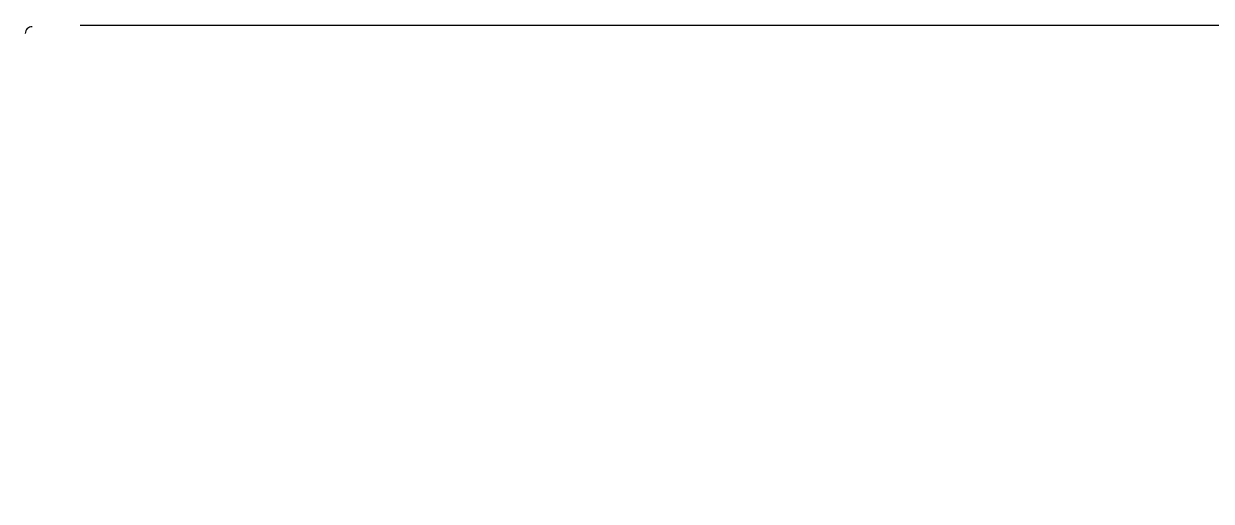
# Model space of a CAD drawing. Header units: millimetres. Extents: x 52750 to 60546, y 22244 to 27516.
# Drawn here: x 52750 to 54562, y 25581 to 26310 of the extents above; entities that cross this region are included whole.
import ezdxf

# ---------------------------------------------------------------- set-up
doc = ezdxf.new("R2010")
doc.units = ezdxf.units.MM

# ---------------------------------------------------------------- blocks, each defined once
blk = doc.blocks.new('Clinicians and patient chairs 6_dwgmodels.com')
at = {"color": 0}
for points in [[(-882.8, -2.3, 0, 0, 0), (-880.1, -1.8, 4.37, 4.37, 0)], [(-878.1, 0, 0, 0, 0), (-880.1, -1.8, 4.37, 4.37, 0)], [(-879.8, -9.8, 0, 0, 0), (-880.1, -1.8, 4.37, 4.37, 0)], [(-962, -12.5, 0, 0, 0), (-962, -701.4, 4.37, 4.37, 0)], [(-889.7, -2.4, 0, 0, 0), (-951.4, -2.4, 4.37, 4.37, 0)], [(-889.7, -2.4, 0, 0, 0), (-951.4, -2.4, 4.37, 4.37, 0)], [(-889.7, -2.4, 0, 0, 0), (-884.2, -4.2, 4.37, 4.37, 0)], [(-885.7, -6.3, 0, 0, 0), (-882.8, -2.3, 4.37, 4.37, 0)], [(-885.7, -31.6, 0, 0, 0), (-885.7, -6.3, 4.37, 4.37, 0)], [(-880.1, -29.8, 0, 0, 0), (-879.8, -9.8, 4.37, 4.37, 0)], [(-885.7, -29.8, 0, 0, 0), (-885.7, -31.6, 4.37, 4.37, 0)], [(-885.8, -48.2, 0, 0, 0), (-885.7, -31.6, 4.37, 4.37, 0)], [(-880.1, -51.9, 0, 0, 0), (-880.1, -29.8, 4.37, 4.37, 0)], [(-962, -52.2, 0, 0, 0), (-962, -356.9, 4.37, 4.37, 0)], [(-885.8, -48.2, 0, 0, 0), (-885.7, -60.1, 4.37, 4.37, 0)], [(-880.1, -51.9, 0, 0, 0), (-880.1, -65.7, 4.37, 4.37, 0)], [(-842.8, -59.1, 0, 0, 0), (-817.9, -56.1, 4.37, 4.37, 0)], [(-817.9, -56.1, 0, 0, 0), (-681.4, -56, 4.37, 4.37, 0)], [(-458.4, -56, 0, 0, 0), (-681.4, -56, 4.37, 4.37, 0)], [(-351.2, -56.1, 0, 0, 0), (-458.4, -56, 4.37, 4.37, 0)], [(-326.4, -59.1, 0, 0, 0), (-351.2, -56.1, 4.37, 4.37, 0)], [(-257.7, -59.1, 0, 0, 0), (-232.9, -56.1, 4.37, 4.37, 0)], [(-232.9, -56.1, 0, 0, 0), (-96.3, -56, 4.37, 4.37, 0)], [(126.7, -56, 0, 0, 0), (-96.3, -56, 4.37, 4.37, 0)], [(233.8, -56.1, 0, 0, 0), (126.7, -56, 4.37, 4.37, 0)], [(258.7, -59.1, 0, 0, 0), (233.8, -56.1, 4.37, 4.37, 0)], [(327.3, -59.1, 0, 0, 0), (352.2, -56.1, 4.37, 4.37, 0)], [(352.2, -56.1, 0, 0, 0), (488.8, -56, 4.37, 4.37, 0)], [(711.7, -56, 0, 0, 0), (488.8, -56, 4.37, 4.37, 0)], [(818.9, -56.1, 0, 0, 0), (711.7, -56, 4.37, 4.37, 0)], [(843.7, -59.1, 0, 0, 0), (818.9, -56.1, 4.37, 4.37, 0)], [(-885.7, -60.1, 0, 0, 0), (-885.7, -69.9, 4.37, 4.37, 0)], [(-885.7, -69.9, 0, 0, 0), (-885.7, -83.5, 4.37, 4.37, 0)], [(-880.1, -65.7, 0, 0, 0), (-880.1, -75.6, 4.37, 4.37, 0)], [(-876.6, -75.2, 0, 0, 0), (-869, -68.7, 4.37, 4.37, 0)], [(-868.1, -71.7, 0, 0, 0), (-875.7, -78.3, 4.37, 4.37, 0)], [(-869, -68.7, 0, 0, 0), (-847.4, -62.1, 4.37, 4.37, 0)], [(-868.1, -71.7, 0, 0, 0), (-846.9, -65.4, 4.37, 4.37, 0)], [(-865.8, -66.9, 0, 0, 0), (-867.1, -68.1, 4.37, 4.37, 0)], [(-863.2, -65.6, 0, 0, 0), (-865.8, -66.9, 4.37, 4.37, 0)], [(-863.2, -65.6, 0, 0, 0), (-856.3, -63.1, 4.37, 4.37, 0)], [(-856.3, -63.1, 0, 0, 0), (-842.8, -59.1, 4.37, 4.37, 0)], [(-847.4, -62.1, 0, 0, 0), (-818.4, -58.7, 4.37, 4.37, 0)], [(-846.9, -65.4, 0, 0, 0), (-818.1, -61.9, 4.37, 4.37, 0)], [(-818.4, -58.7, 0, 0, 0), (-681.4, -58.7, 4.37, 4.37, 0)], [(-681.4, -61.9, 0, 0, 0), (-818.1, -61.9, 4.37, 4.37, 0)], [(-458.3, -58.7, 0, 0, 0), (-681.4, -58.7, 4.37, 4.37, 0)], [(-458.3, -61.9, 0, 0, 0), (-681.4, -61.9, 4.37, 4.37, 0)], [(-350.8, -58.7, 0, 0, 0), (-458.3, -58.7, 4.37, 4.37, 0)], [(-458.3, -61.9, 0, 0, 0), (-351.1, -61.9, 4.37, 4.37, 0)], [(-322.3, -65.4, 0, 0, 0), (-351.1, -61.9, 4.37, 4.37, 0)], [(-350.8, -58.7, 0, 0, 0), (-321.8, -62.1, 4.37, 4.37, 0)], [(-318.1, -61.6, 0, 0, 0), (-326.4, -59.1, 4.37, 4.37, 0)], [(-322.3, -65.4, 0, 0, 0), (-301.1, -71.7, 4.37, 4.37, 0)], [(-300.2, -68.7, 0, 0, 0), (-321.8, -62.1, 4.37, 4.37, 0)], [(-318.1, -61.6, 0, 0, 0), (-313, -63.3, 4.37, 4.37, 0)], [(-313, -63.3, 0, 0, 0), (-303.6, -66.8, 4.37, 4.37, 0)], [(-303.6, -66.8, 0, 0, 0), (-303.4, -66.9, 4.37, 4.37, 0)], [(-303.4, -66.9, 0, 0, 0), (-303.3, -67, 4.37, 4.37, 0)], [(-303.3, -67, 0, 0, 0), (-303.3, -67.1, 4.37, 4.37, 0)], [(-303.3, -67.1, 0, 0, 0), (-302.6, -67.9, 4.37, 4.37, 0)], [(-301.1, -71.7, 0, 0, 0), (-295.3, -76.7, 4.37, 4.37, 0)], [(-300.2, -68.7, 0, 0, 0), (-295.6, -72.7, 4.37, 4.37, 0)], [(-294.1, -74.9, 0, 0, 0), (-295.6, -72.7, 4.37, 4.37, 0)], [(-290.7, -76.1, 0, 0, 0), (-288.3, -72.4, 4.37, 4.37, 0)], [(-283.1, -71.7, 0, 0, 0), (-290.6, -78.3, 4.37, 4.37, 0)], [(-288.3, -72.4, 0, 0, 0), (-283.9, -68.7, 4.37, 4.37, 0)], [(-283.9, -68.7, 0, 0, 0), (-262.3, -62.1, 4.37, 4.37, 0)], [(-283.1, -71.7, 0, 0, 0), (-261.8, -65.4, 4.37, 4.37, 0)], [(-280.9, -67.1, 0, 0, 0), (-281.5, -67.9, 4.37, 4.37, 0)], [(-280.7, -66.9, 0, 0, 0), (-280.8, -67, 4.37, 4.37, 0)], [(-280.8, -67, 0, 0, 0), (-280.9, -67.1, 4.37, 4.37, 0)], [(-280.5, -66.8, 0, 0, 0), (-280.7, -66.9, 4.37, 4.37, 0)], [(-266.2, -61.6, 0, 0, 0), (-280.5, -66.8, 4.37, 4.37, 0)], [(-266.2, -61.6, 0, 0, 0), (-257.7, -59.1, 4.37, 4.37, 0)], [(-262.3, -62.1, 0, 0, 0), (-233.3, -58.7, 4.37, 4.37, 0)], [(-261.8, -65.4, 0, 0, 0), (-233, -61.9, 4.37, 4.37, 0)], [(-233.3, -58.7, 0, 0, 0), (-96.4, -58.7, 4.37, 4.37, 0)], [(-96.4, -61.9, 0, 0, 0), (-233, -61.9, 4.37, 4.37, 0)], [(126.7, -61.9, 0, 0, 0), (-96.4, -61.9, 4.37, 4.37, 0)], [(126.7, -58.7, 0, 0, 0), (-96.4, -58.7, 4.37, 4.37, 0)], [(234.2, -58.7, 0, 0, 0), (126.7, -58.7, 4.37, 4.37, 0)], [(126.7, -61.9, 0, 0, 0), (234, -61.9, 4.37, 4.37, 0)], [(262.7, -65.4, 0, 0, 0), (234, -61.9, 4.37, 4.37, 0)], [(234.2, -58.7, 0, 0, 0), (263.3, -62.1, 4.37, 4.37, 0)], [(267.1, -61.6, 0, 0, 0), (258.7, -59.1, 4.37, 4.37, 0)], [(262.7, -65.4, 0, 0, 0), (284, -71.7, 4.37, 4.37, 0)], [(284.9, -68.7, 0, 0, 0), (263.3, -62.1, 4.37, 4.37, 0)], [(267.1, -61.6, 0, 0, 0), (272.1, -63.4, 4.37, 4.37, 0)], [(272.1, -63.4, 0, 0, 0), (281.4, -66.8, 4.37, 4.37, 0)], [(281.4, -66.8, 0, 0, 0), (281.7, -66.9, 4.37, 4.37, 0)], [(281.7, -66.9, 0, 0, 0), (281.8, -67, 4.37, 4.37, 0)], [(281.8, -67.1, 0, 0, 0), (282.5, -67.9, 4.37, 4.37, 0)], [(281.8, -67, 0, 0, 0), (281.8, -67.1, 4.37, 4.37, 0)], [(284, -71.7, 0, 0, 0), (289.8, -76.7, 4.37, 4.37, 0)], [(284.9, -68.7, 0, 0, 0), (289.5, -72.7, 4.37, 4.37, 0)], [(291, -74.9, 0, 0, 0), (289.5, -72.7, 4.37, 4.37, 0)], [(302, -71.7, 0, 0, 0), (294.4, -78.3, 4.37, 4.37, 0)], [(294.4, -76, 0, 0, 0), (296.8, -72.4, 4.37, 4.37, 0)], [(296.8, -72.4, 0, 0, 0), (301.1, -68.7, 4.37, 4.37, 0)], [(301.1, -68.7, 0, 0, 0), (322.7, -62.1, 4.37, 4.37, 0)], [(302, -71.7, 0, 0, 0), (323.3, -65.4, 4.37, 4.37, 0)], [(304.2, -67.1, 0, 0, 0), (303.6, -67.9, 4.37, 4.37, 0)], [(304.3, -67, 0, 0, 0), (304.2, -67.1, 4.37, 4.37, 0)], [(304.4, -66.9, 0, 0, 0), (304.3, -67, 4.37, 4.37, 0)], [(304.6, -66.8, 0, 0, 0), (304.4, -66.9, 4.37, 4.37, 0)], [(319, -61.6, 0, 0, 0), (304.6, -66.8, 4.37, 4.37, 0)], [(319, -61.6, 0, 0, 0), (327.3, -59.1, 4.37, 4.37, 0)], [(322.7, -62.1, 0, 0, 0), (351.8, -58.7, 4.37, 4.37, 0)], [(323.3, -65.4, 0, 0, 0), (352, -61.9, 4.37, 4.37, 0)], [(351.8, -58.7, 0, 0, 0), (488.7, -58.7, 4.37, 4.37, 0)], [(488.7, -61.9, 0, 0, 0), (352, -61.9, 4.37, 4.37, 0)], [(711.8, -58.7, 0, 0, 0), (488.7, -58.7, 4.37, 4.37, 0)], [(711.8, -61.9, 0, 0, 0), (488.7, -61.9, 4.37, 4.37, 0)], [(819.3, -58.7, 0, 0, 0), (711.8, -58.7, 4.37, 4.37, 0)], [(711.8, -61.9, 0, 0, 0), (819, -61.9, 4.37, 4.37, 0)], [(847.8, -65.4, 0, 0, 0), (819, -61.9, 4.37, 4.37, 0)], [(819.3, -58.7, 0, 0, 0), (848.3, -62.1, 4.37, 4.37, 0)], [(857.3, -63.1, 0, 0, 0), (843.7, -59.1, 4.37, 4.37, 0)], [(847.8, -65.4, 0, 0, 0), (869.1, -71.7, 4.37, 4.37, 0)], [(870, -68.7, 0, 0, 0), (848.3, -62.1, 4.37, 4.37, 0)], [(-885.7, -83.5, 0, 0, 0), (-885.7, -84.7, 4.37, 4.37, 0)], [(-885.1, -85.8, 0, 0, 0), (-885.7, -84.7, 4.37, 4.37, 0)], [(-885.7, -84.7, 0, 0, 0), (-885.7, -84.7, 4.37, 4.37, 0)], [(-884.7, -86.5, 0, 0, 0), (-885.1, -85.8, 4.37, 4.37, 0)], [(-883.1, -89.6, 0, 0, 0), (-884.7, -86.5, 4.37, 4.37, 0)], [(-883.1, -89.6, 0, 0, 0), (-882.9, -90, 4.37, 4.37, 0)], [(-881.2, -90.8, 0, 0, 0), (-882.9, -90, 4.37, 4.37, 0)], [(-881, -91, 0, 0, 0), (-881.2, -90.8, 4.37, 4.37, 0)], [(-880.4, -91.5, 0, 0, 0), (-881, -91, 4.37, 4.37, 0)], [(-877.8, -88.6, 0, 0, 0), (-880.8, -114.3, 4.37, 4.37, 0)], [(-880.4, -91.5, 0, 0, 0), (-880.1, -91.7, 4.37, 4.37, 0)], [(-880.1, -89.5, 0, 0, 0), (-880.1, -75.6, 4.37, 4.37, 0)], [(-880.1, -89.5, 0, 0, 0), (-880.1, -91.7, 4.37, 4.37, 0)], [(-879.2, -93.2, 0, 0, 0), (-880.1, -91.7, 4.37, 4.37, 0)], [(-877.8, -88.6, 0, 0, 0), (-877.4, -85.6, 4.37, 4.37, 0)], [(-877.4, -85.6, 0, 0, 0), (-876.5, -79.6, 4.37, 4.37, 0)], [(-876.6, -75.2, 0, 0, 0), (-876.6, -80.7, 4.37, 4.37, 0)], [(-876.5, -79.6, 0, 0, 0), (-875.7, -78.3, 4.37, 4.37, 0)], [(-295, -77.6, 0, 0, 0), (-295.3, -76.7, 4.37, 4.37, 0)], [(-295, -77.6, 0, 0, 0), (-293.4, -88.2, 4.37, 4.37, 0)], [(-294.2, -76, 0, 0, 0), (-294.6, -80.4, 4.37, 4.37, 0)], [(-294.2, -76, 0, 0, 0), (-294.1, -74.9, 4.37, 4.37, 0)], [(-292.9, -92.8, 0, 0, 0), (-293.4, -88.2, 4.37, 4.37, 0)], [(-292.8, -88.6, 0, 0, 0), (-293.1, -91.3, 4.37, 4.37, 0)], [(-292.8, -88.6, 0, 0, 0), (-292.3, -85.6, 4.37, 4.37, 0)], [(-292.3, -85.6, 0, 0, 0), (-291.4, -79.6, 4.37, 4.37, 0)], [(-291.4, -79.6, 0, 0, 0), (-290.6, -78.3, 4.37, 4.37, 0)], [(-290.7, -76.1, 0, 0, 0), (-291.1, -76.6, 4.37, 4.37, 0)], [(-291.1, -76.6, 0, 0, 0), (-290.8, -78.6, 4.37, 4.37, 0)], [(290, -77.6, 0, 0, 0), (289.8, -76.7, 4.37, 4.37, 0)], [(290, -77.6, 0, 0, 0), (291.6, -88.2, 4.37, 4.37, 0)], [(290.9, -76.1, 0, 0, 0), (290.4, -80.4, 4.37, 4.37, 0)], [(290.9, -76.1, 0, 0, 0), (291, -74.9, 4.37, 4.37, 0)], [(292.1, -92.8, 0, 0, 0), (291.6, -88.2, 4.37, 4.37, 0)], [(292.3, -88.6, 0, 0, 0), (292, -91.3, 4.37, 4.37, 0)], [(292.3, -88.6, 0, 0, 0), (292.7, -85.6, 4.37, 4.37, 0)], [(292.7, -85.6, 0, 0, 0), (293.7, -79.6, 4.37, 4.37, 0)], [(293.7, -79.6, 0, 0, 0), (294.4, -78.3, 4.37, 4.37, 0)], [(294.4, -76, 0, 0, 0), (294, -76.6, 4.37, 4.37, 0)], [(294, -76.6, 0, 0, 0), (294.2, -78.6, 4.37, 4.37, 0)], [(-879.2, -95, 0, 0, 0), (-879.2, -100.3, 4.37, 4.37, 0)], [(-879.2, -97.2, 0, 0, 0), (-879.2, -100.3, 4.37, 4.37, 0)], [(-879.2, -98.4, 0, 0, 0), (-879.2, -98.4, 4.37, 4.37, 0)], [(-292.9, -92.8, 0, 0, 0), (-292.8, -111.3, 4.37, 4.37, 0)], [(292.1, -92.8, 0, 0, 0), (292.3, -111.3, 4.37, 4.37, 0)], [(-880.8, -114.3, 0, 0, 0), (-880.8, -135.6, 4.37, 4.37, 0)], [(-292.9, -119.1, 0, 0, 0), (-292.8, -111.3, 4.37, 4.37, 0)], [(-292.9, -119.1, 0, 0, 0), (-292.9, -119.8, 4.37, 4.37, 0)], [(-292.9, -119.8, 0, 0, 0), (-292.1, -140.5, 4.37, 4.37, 0)], [(-292.8, -111.3, 0, 0, 0), (-292.8, -111.3, 4.37, 4.37, 0)], [(292.2, -119.1, 0, 0, 0), (292.3, -111.3, 4.37, 4.37, 0)], [(292.2, -119.1, 0, 0, 0), (292.2, -119.8, 4.37, 4.37, 0)], [(292.2, -119.8, 0, 0, 0), (293, -140.5, 4.37, 4.37, 0)], [(292.3, -111.3, 0, 0, 0), (292.3, -111.3, 4.37, 4.37, 0)], [(-880.8, -135.6, 0, 0, 0), (-880.8, -141.1, 4.37, 4.37, 0)], [(-880.4, -145.3, 0, 0, 0), (-880.8, -140.9, 4.37, 4.37, 0)], [(-880.4, -145.3, 0, 0, 0), (-879.2, -159.7, 4.37, 4.37, 0)], [(-868.2, -144.5, 0, 0, 0), (-875.9, -153.4, 4.37, 4.37, 0)], [(-868.2, -144.5, 0, 0, 0), (-847.1, -138.8, 4.37, 4.37, 0)], [(-846.2, -142.4, 0, 0, 0), (-866.8, -147.9, 4.37, 4.37, 0)], [(-846.7, -138.7, 0, 0, 0), (-847.1, -138.8, 4.37, 4.37, 0)], [(-846.2, -142.4, 0, 0, 0), (-818.3, -141.1, 4.37, 4.37, 0)], [(-818.3, -141.1, 0, 0, 0), (-681.6, -141.5, 4.37, 4.37, 0)], [(-681.6, -141.5, 0, 0, 0), (-458.2, -141.5, 4.37, 4.37, 0)], [(-350.9, -141.1, 0, 0, 0), (-458.2, -141.5, 4.37, 4.37, 0)], [(-323, -142.4, 0, 0, 0), (-350.9, -141.1, 4.37, 4.37, 0)], [(-323, -142.4, 0, 0, 0), (-302.3, -147.9, 4.37, 4.37, 0)], [(-322.5, -138.7, 0, 0, 0), (-322.1, -138.8, 4.37, 4.37, 0)], [(-300.9, -144.5, 0, 0, 0), (-322.1, -138.8, 4.37, 4.37, 0)], [(-300.9, -144.5, 0, 0, 0), (-293.3, -153.4, 4.37, 4.37, 0)], [(-292.1, -141.6, 0, 0, 0), (-292.1, -140.5, 4.37, 4.37, 0)], [(-292.1, -141.6, 0, 0, 0), (-292.1, -148.2, 4.37, 4.37, 0)], [(-283.2, -144.5, 0, 0, 0), (-290.8, -153.4, 4.37, 4.37, 0)], [(-283.2, -144.5, 0, 0, 0), (-262, -138.8, 4.37, 4.37, 0)], [(-261.2, -142.4, 0, 0, 0), (-281.8, -147.9, 4.37, 4.37, 0)], [(-261.6, -138.7, 0, 0, 0), (-262, -138.8, 4.37, 4.37, 0)], [(-261.2, -142.4, 0, 0, 0), (-233.2, -141.1, 4.37, 4.37, 0)], [(-233.2, -141.1, 0, 0, 0), (-96.5, -141.5, 4.37, 4.37, 0)], [(-96.5, -141.5, 0, 0, 0), (126.9, -141.5, 4.37, 4.37, 0)], [(234.2, -141.1, 0, 0, 0), (126.9, -141.5, 4.37, 4.37, 0)], [(262.1, -142.4, 0, 0, 0), (234.2, -141.1, 4.37, 4.37, 0)], [(262.1, -142.4, 0, 0, 0), (282.7, -147.9, 4.37, 4.37, 0)], [(262.6, -138.7, 0, 0, 0), (263, -138.8, 4.37, 4.37, 0)], [(284.1, -144.5, 0, 0, 0), (263, -138.8, 4.37, 4.37, 0)], [(284.1, -144.5, 0, 0, 0), (291.8, -153.4, 4.37, 4.37, 0)], [(293, -141.6, 0, 0, 0), (293, -140.5, 4.37, 4.37, 0)], [(293, -141.6, 0, 0, 0), (293, -148.2, 4.37, 4.37, 0)], [(301.9, -144.5, 0, 0, 0), (294.3, -153.4, 4.37, 4.37, 0)], [(301.9, -144.5, 0, 0, 0), (323, -138.8, 4.37, 4.37, 0)], [(323.9, -142.4, 0, 0, 0), (303.3, -147.9, 4.37, 4.37, 0)], [(323.4, -138.7, 0, 0, 0), (323, -138.8, 4.37, 4.37, 0)], [(323.9, -142.4, 0, 0, 0), (351.9, -141.1, 4.37, 4.37, 0)], [(351.9, -141.1, 0, 0, 0), (488.6, -141.5, 4.37, 4.37, 0)], [(488.6, -141.5, 0, 0, 0), (711.9, -141.5, 4.37, 4.37, 0)], [(819.2, -141.1, 0, 0, 0), (711.9, -141.5, 4.37, 4.37, 0)], [(847.2, -142.4, 0, 0, 0), (819.2, -141.1, 4.37, 4.37, 0)], [(847.2, -142.4, 0, 0, 0), (867.8, -147.9, 4.37, 4.37, 0)], [(847.6, -138.7, 0, 0, 0), (848.1, -138.8, 4.37, 4.37, 0)], [(869.2, -144.5, 0, 0, 0), (848.1, -138.8, 4.37, 4.37, 0)], [(-879.2, -160.8, 0, 0, 0), (-879.2, -417.4, 4.37, 4.37, 0)], [(-879.2, -163.2, 0, 0, 0), (-879.2, -356.9, 4.37, 4.37, 0)], [(-877, -178.6, 0, 0, 0), (-876.9, -155.9, 4.37, 4.37, 0)], [(-876.9, -155.9, 0, 0, 0), (-875.9, -153.4, 4.37, 4.37, 0)], [(-873.5, -156.2, 0, 0, 0), (-873.9, -157, 4.37, 4.37, 0)], [(-873.9, -157, 0, 0, 0), (-873.9, -179.7, 4.37, 4.37, 0)], [(-295.6, -156.2, 0, 0, 0), (-295.3, -157, 4.37, 4.37, 0)], [(-295.3, -157, 0, 0, 0), (-295.2, -179.7, 4.37, 4.37, 0)], [(-292.2, -155.9, 0, 0, 0), (-293.3, -153.4, 4.37, 4.37, 0)], [(-292.2, -155.9, 0, 0, 0), (-292.2, -178.6, 4.37, 4.37, 0)], [(-292.1, -155.4, 0, 0, 0), (-292.1, -148.2, 4.37, 4.37, 0)], [(-292.1, -155.4, 0, 0, 0), (-292.1, -170.8, 4.37, 4.37, 0)], [(-291.9, -155.9, 0, 0, 0), (-290.8, -153.4, 4.37, 4.37, 0)], [(-291.9, -178.6, 0, 0, 0), (-291.9, -155.9, 4.37, 4.37, 0)], [(-288.8, -157, 0, 0, 0), (-288.9, -179.7, 4.37, 4.37, 0)], [(-288.5, -156.2, 0, 0, 0), (-288.8, -157, 4.37, 4.37, 0)], [(289.4, -156.2, 0, 0, 0), (289.8, -157, 4.37, 4.37, 0)], [(289.8, -157, 0, 0, 0), (289.8, -179.7, 4.37, 4.37, 0)], [(292.8, -155.9, 0, 0, 0), (291.8, -153.4, 4.37, 4.37, 0)], [(292.8, -155.9, 0, 0, 0), (292.9, -178.6, 4.37, 4.37, 0)], [(293, -155.4, 0, 0, 0), (293, -148.2, 4.37, 4.37, 0)], [(293, -155.4, 0, 0, 0), (293, -170.8, 4.37, 4.37, 0)], [(293.2, -155.9, 0, 0, 0), (294.3, -153.4, 4.37, 4.37, 0)], [(293.1, -178.6, 0, 0, 0), (293.2, -155.9, 4.37, 4.37, 0)], [(296.6, -156.2, 0, 0, 0), (296.2, -157, 4.37, 4.37, 0)], [(296.2, -157, 0, 0, 0), (296.2, -179.7, 4.37, 4.37, 0)], [(-877, -178.6, 0, 0, 0), (-877, -219.6, 4.37, 4.37, 0)], [(-873.9, -220.6, 0, 0, 0), (-873.9, -179.7, 4.37, 4.37, 0)], [(-295.2, -179.7, 0, 0, 0), (-295.2, -220.6, 4.37, 4.37, 0)], [(-292.2, -178.6, 0, 0, 0), (-292.2, -219.6, 4.37, 4.37, 0)], [(-292.1, -184.3, 0, 0, 0), (-292.1, -170.8, 4.37, 4.37, 0)], [(-291.9, -178.6, 0, 0, 0), (-291.9, -219.6, 4.37, 4.37, 0)], [(-288.9, -220.6, 0, 0, 0), (-288.9, -179.7, 4.37, 4.37, 0)], [(289.8, -179.7, 0, 0, 0), (289.8, -220.6, 4.37, 4.37, 0)], [(292.9, -178.6, 0, 0, 0), (292.9, -219.6, 4.37, 4.37, 0)], [(293, -184.3, 0, 0, 0), (293, -170.8, 4.37, 4.37, 0)], [(293.1, -178.6, 0, 0, 0), (293.1, -219.6, 4.37, 4.37, 0)], [(296.2, -220.6, 0, 0, 0), (296.2, -179.7, 4.37, 4.37, 0)], [(-292.1, -184.3, 0, 0, 0), (-292.1, -211.6, 4.37, 4.37, 0)], [(293, -184.3, 0, 0, 0), (293, -211.6, 4.37, 4.37, 0)], [(-879.2, -213.6, 0, 0, 0), (-878, -225.5, 4.37, 4.37, 0)], [(-877, -219.6, 0, 0, 0), (-876.9, -239.8, 4.37, 4.37, 0)], [(-292.3, -239.8, 0, 0, 0), (-292.2, -219.6, 4.37, 4.37, 0)], [(-292.1, -218.9, 0, 0, 0), (-292.1, -211.6, 4.37, 4.37, 0)], [(-292.1, -218.9, 0, 0, 0), (-292.1, -231.7, 4.37, 4.37, 0)], [(-291.9, -219.6, 0, 0, 0), (-291.9, -239.8, 4.37, 4.37, 0)], [(292.8, -239.8, 0, 0, 0), (292.9, -219.6, 4.37, 4.37, 0)], [(293, -218.9, 0, 0, 0), (293, -211.6, 4.37, 4.37, 0)], [(293, -218.9, 0, 0, 0), (293, -231.7, 4.37, 4.37, 0)], [(293.1, -219.6, 0, 0, 0), (293.2, -239.8, 4.37, 4.37, 0)], [(-876.9, -232.9, 0, 0, 0), (-878, -225.5, 4.37, 4.37, 0)], [(-873.9, -220.6, 0, 0, 0), (-873.9, -240.8, 4.37, 4.37, 0)], [(-295.3, -240.8, 0, 0, 0), (-295.2, -220.6, 4.37, 4.37, 0)], [(-292.2, -232.9, 0, 0, 0), (-292.1, -231.7, 4.37, 4.37, 0)], [(-291.9, -232.9, 0, 0, 0), (-292.1, -231.7, 4.37, 4.37, 0)], [(-288.9, -220.6, 0, 0, 0), (-288.8, -240.8, 4.37, 4.37, 0)], [(289.8, -240.8, 0, 0, 0), (289.8, -220.6, 4.37, 4.37, 0)], [(292.8, -232.9, 0, 0, 0), (293, -231.7, 4.37, 4.37, 0)], [(293.2, -232.9, 0, 0, 0), (293, -231.7, 4.37, 4.37, 0)], [(296.2, -220.6, 0, 0, 0), (296.2, -240.8, 4.37, 4.37, 0)], [(-874.3, -243.7, 0, 0, 0), (-876.9, -239.8, 4.37, 4.37, 0)], [(-876.3, -240.7, 0, 0, 0), (-876.3, -261.1, 4.37, 4.37, 0)], [(-871.8, -244.3, 0, 0, 0), (-874.3, -243.7, 4.37, 4.37, 0)], [(-873.2, -242.1, 0, 0, 0), (-873.9, -240.8, 4.37, 4.37, 0)], [(-873.2, -242.1, 0, 0, 0), (-870.8, -245.7, 4.37, 4.37, 0)], [(-866.1, -248.2, 0, 0, 0), (-870.8, -245.7, 4.37, 4.37, 0)], [(-866.1, -248.2, 0, 0, 0), (-860.8, -249.4, 4.37, 4.37, 0)], [(-860.8, -249.4, 0, 0, 0), (-815.1, -250.1, 4.37, 4.37, 0)], [(-815.1, -250.1, 0, 0, 0), (-679.2, -250.2, 4.37, 4.37, 0)], [(-460.6, -250.2, 0, 0, 0), (-679.2, -250.2, 4.37, 4.37, 0)], [(-354, -250.1, 0, 0, 0), (-460.6, -250.2, 4.37, 4.37, 0)], [(-308.4, -249.4, 0, 0, 0), (-354, -250.1, 4.37, 4.37, 0)], [(-303.1, -248.2, 0, 0, 0), (-308.4, -249.4, 4.37, 4.37, 0)], [(-303.1, -248.2, 0, 0, 0), (-298.4, -245.7, 4.37, 4.37, 0)], [(-298.4, -245.7, 0, 0, 0), (-296, -242.1, 4.37, 4.37, 0)], [(-297.4, -244.3, 0, 0, 0), (-294.9, -243.7, 4.37, 4.37, 0)], [(-296, -242.1, 0, 0, 0), (-295.3, -240.8, 4.37, 4.37, 0)], [(-292.3, -239.8, 0, 0, 0), (-294.9, -243.7, 4.37, 4.37, 0)], [(-293.4, -241.5, 0, 0, 0), (-293.4, -261.1, 4.37, 4.37, 0)], [(-292.3, -239.9, 0, 0, 0), (-292.3, -262.1, 4.37, 4.37, 0)], [(-289.2, -243.7, 0, 0, 0), (-291.9, -239.8, 4.37, 4.37, 0)], [(-291.3, -240.7, 0, 0, 0), (-291.3, -261.1, 4.37, 4.37, 0)], [(-286.7, -244.3, 0, 0, 0), (-289.2, -243.7, 4.37, 4.37, 0)], [(-288.1, -242.1, 0, 0, 0), (-288.8, -240.8, 4.37, 4.37, 0)], [(-288.1, -242.1, 0, 0, 0), (-285.7, -245.7, 4.37, 4.37, 0)], [(-281.1, -248.2, 0, 0, 0), (-285.7, -245.7, 4.37, 4.37, 0)], [(-281.1, -248.2, 0, 0, 0), (-275.7, -249.4, 4.37, 4.37, 0)], [(-275.7, -249.4, 0, 0, 0), (-230.1, -250.1, 4.37, 4.37, 0)], [(-230.1, -250.1, 0, 0, 0), (-94.1, -250.2, 4.37, 4.37, 0)], [(124.5, -250.2, 0, 0, 0), (-94.1, -250.2, 4.37, 4.37, 0)], [(231, -250.1, 0, 0, 0), (124.5, -250.2, 4.37, 4.37, 0)], [(276.7, -249.4, 0, 0, 0), (231, -250.1, 4.37, 4.37, 0)], [(282, -248.2, 0, 0, 0), (276.7, -249.4, 4.37, 4.37, 0)], [(282, -248.2, 0, 0, 0), (286.7, -245.7, 4.37, 4.37, 0)], [(286.7, -245.7, 0, 0, 0), (289.1, -242.1, 4.37, 4.37, 0)], [(287.7, -244.3, 0, 0, 0), (290.2, -243.7, 4.37, 4.37, 0)], [(289.1, -242.1, 0, 0, 0), (289.8, -240.8, 4.37, 4.37, 0)], [(292.8, -239.8, 0, 0, 0), (290.2, -243.7, 4.37, 4.37, 0)], [(291.7, -241.5, 0, 0, 0), (291.7, -261.1, 4.37, 4.37, 0)], [(292.7, -239.9, 0, 0, 0), (292.7, -262.1, 4.37, 4.37, 0)], [(295.8, -243.7, 0, 0, 0), (293.2, -239.8, 4.37, 4.37, 0)], [(293.8, -240.7, 0, 0, 0), (293.8, -261.1, 4.37, 4.37, 0)], [(298.4, -244.3, 0, 0, 0), (295.8, -243.7, 4.37, 4.37, 0)], [(296.9, -242.1, 0, 0, 0), (296.2, -240.8, 4.37, 4.37, 0)], [(296.9, -242.1, 0, 0, 0), (299.3, -245.7, 4.37, 4.37, 0)], [(304, -248.2, 0, 0, 0), (299.3, -245.7, 4.37, 4.37, 0)], [(304, -248.2, 0, 0, 0), (309.3, -249.4, 4.37, 4.37, 0)], [(309.3, -249.4, 0, 0, 0), (355, -250.1, 4.37, 4.37, 0)], [(355, -250.1, 0, 0, 0), (491, -250.2, 4.37, 4.37, 0)], [(709.5, -250.2, 0, 0, 0), (491, -250.2, 4.37, 4.37, 0)], [(816.1, -250.1, 0, 0, 0), (709.5, -250.2, 4.37, 4.37, 0)], [(861.8, -249.4, 0, 0, 0), (816.1, -250.1, 4.37, 4.37, 0)], [(-875.8, -404.4, 0, 0, 0), (-876.3, -261.1, 4.37, 4.37, 0)], [(-293.9, -404.4, 0, 0, 0), (-293.4, -261.1, 4.37, 4.37, 0)], [(-292.3, -357.9, 0, 0, 0), (-292.3, -262.1, 4.37, 4.37, 0)], [(-290.7, -404.4, 0, 0, 0), (-291.3, -261.1, 4.37, 4.37, 0)], [(291.2, -404.4, 0, 0, 0), (291.7, -261.1, 4.37, 4.37, 0)], [(292.7, -357.9, 0, 0, 0), (292.7, -262.1, 4.37, 4.37, 0)], [(294.3, -404.4, 0, 0, 0), (293.8, -261.1, 4.37, 4.37, 0)], [(-962, -356.9, 0, 0, 0), (-962, -701.4, 4.37, 4.37, 0)], [(-962, -701.4, 0, 0, 0), (-962, -356.9, 4.37, 4.37, 0)], [(-879.2, -356.9, 0, 0, 0), (-879.2, -417.4, 4.37, 4.37, 0)], [(-879.2, -417.4, 0, 0, 0), (-879.2, -356.9, 4.37, 4.37, 0)], [(-292.3, -357.9, 0, 0, 0), (-292.3, -405.6, 4.37, 4.37, 0)], [(292.7, -357.9, 0, 0, 0), (292.7, -405.6, 4.37, 4.37, 0)], [(-954, -417.4, 0, 0, 0), (-958.9, -419.1, 4.37, 4.37, 0)], [(-756.6, -417.4, 0, 0, 0), (-954, -417.4, 4.37, 4.37, 0)], [(-875.9, -417.4, 0, 0, 0), (-875.8, -404.4, 4.37, 4.37, 0)], [(-751.6, -419.1, 0, 0, 0), (-756.6, -417.4, 4.37, 4.37, 0)], [(-293.4, -549.9, 0, 0, 0), (-293.9, -404.4, 4.37, 4.37, 0)], [(-292.3, -513.4, 0, 0, 0), (-292.3, -405.6, 4.37, 4.37, 0)], [(-291.3, -549.9, 0, 0, 0), (-290.7, -404.4, 4.37, 4.37, 0)], [(291.7, -549.9, 0, 0, 0), (291.2, -404.4, 4.37, 4.37, 0)], [(292.7, -513.4, 0, 0, 0), (292.7, -405.6, 4.37, 4.37, 0)], [(293.8, -549.9, 0, 0, 0), (294.3, -404.4, 4.37, 4.37, 0)], [(-960.6, -424, 0, 0, 0), (-958.9, -419.1, 4.37, 4.37, 0)], [(-960.6, -424, 0, 0, 0), (-960.6, -684.1, 4.37, 4.37, 0)], [(-751.6, -419.1, 0, 0, 0), (-750, -424, 4.37, 4.37, 0)], [(-750, -669.6, 0, 0, 0), (-750, -424, 4.37, 4.37, 0)], [(-292.3, -513.4, 0, 0, 0), (-292.3, -550.3, 4.37, 4.37, 0)], [(292.7, -513.4, 0, 0, 0), (292.7, -550.3, 4.37, 4.37, 0)], [(-293.4, -695.2, 0, 0, 0), (-293.4, -549.9, 4.37, 4.37, 0)], [(-292.3, -660.5, 0, 0, 0), (-292.3, -550.3, 4.37, 4.37, 0)], [(-291.2, -695.2, 0, 0, 0), (-291.3, -549.9, 4.37, 4.37, 0)], [(291.7, -695.2, 0, 0, 0), (291.7, -549.9, 4.37, 4.37, 0)], [(292.7, -660.5, 0, 0, 0), (292.7, -550.3, 4.37, 4.37, 0)], [(293.8, -695.2, 0, 0, 0), (293.8, -549.9, 4.37, 4.37, 0)], [(-750, -684.1, 0, 0, 0), (-750, -669.9, 4.37, 4.37, 0)], [(-292.3, -660.5, 0, 0, 0), (-292.3, -695.1, 4.37, 4.37, 0)], [(292.7, -660.5, 0, 0, 0), (292.7, -695.1, 4.37, 4.37, 0)], [(-958.9, -689, 0, 0, 0), (-960.6, -684.1, 4.37, 4.37, 0)], [(-958.9, -689, 0, 0, 0), (-954, -690.7, 4.37, 4.37, 0)], [(-751.6, -689, 0, 0, 0), (-756.6, -690.7, 4.37, 4.37, 0)], [(-751.6, -689, 0, 0, 0), (-750, -684.1, 4.37, 4.37, 0)], [(-962, -701.4, 0, 0, 0), (-960.1, -707, 4.37, 4.37, 0)], [(-962, -701.4, 0, 0, 0), (-959.4, -708.9, 4.37, 4.37, 0)], [(-960.1, -707, 0, 0, 0), (-960.1, -707, 4.37, 4.37, 0)], [(-960.1, -709.6, 0, 0, 0), (-960, -707.5, 4.37, 4.37, 0)], [(-960.1, -707, 0, 0, 0), (-960.1, -707, 4.37, 4.37, 0)], [(-960, -707.5, 0, 0, 0), (-959.9, -707.4, 4.37, 4.37, 0)], [(-959.9, -707.4, 0, 0, 0), (-959.9, -707.4, 4.37, 4.37, 0)], [(-959.6, -708.3, 0, 0, 0), (-959.6, -708.3, 4.37, 4.37, 0)], [(-756.6, -690.7, 0, 0, 0), (-954, -690.7, 4.37, 4.37, 0)], [(-879.2, -701.4, 0, 0, 0), (-881.8, -708.9, 4.37, 4.37, 0)], [(-881.2, -707.5, 0, 0, 0), (-881.3, -707.4, 4.37, 4.37, 0)], [(-881.1, -709.6, 0, 0, 0), (-881.2, -707.5, 4.37, 4.37, 0)], [(-879.2, -701.4, 0, 0, 0), (-881.1, -707, 4.37, 4.37, 0)], [(-881.1, -709.6, 0, 0, 0), (-881.2, -708.3, 4.37, 4.37, 0)], [(-880.1, -707.3, 0, 0, 0), (-880.1, -704.1, 4.37, 4.37, 0)], [(-880.1, -707.3, 0, 0, 0), (-876.4, -717.6, 4.37, 4.37, 0)], [(-879.2, -690.7, 0, 0, 0), (-879.2, -701.4, 4.37, 4.37, 0)], [(-879.2, -690.7, 0, 0, 0), (-879.2, -701.4, 4.37, 4.37, 0)], [(-879.2, -701.4, 0, 0, 0), (-879.2, -690.7, 4.37, 4.37, 0)], [(-876.3, -695.2, 0, 0, 0), (-876.4, -711.3, 4.37, 4.37, 0)], [(-876.3, -695.2, 0, 0, 0), (-876.3, -690.7, 4.37, 4.37, 0)], [(-293.4, -695.2, 0, 0, 0), (-293.3, -711.3, 4.37, 4.37, 0)], [(-292.3, -707.3, 0, 0, 0), (-292.3, -695.1, 4.37, 4.37, 0)], [(-292.3, -707.3, 0, 0, 0), (-292.3, -709.1, 4.37, 4.37, 0)], [(-291.2, -695.2, 0, 0, 0), (-291.3, -711.3, 4.37, 4.37, 0)], [(291.7, -695.2, 0, 0, 0), (291.7, -711.3, 4.37, 4.37, 0)], [(292.7, -707.3, 0, 0, 0), (292.7, -695.1, 4.37, 4.37, 0)], [(292.7, -707.3, 0, 0, 0), (292.7, -709.1, 4.37, 4.37, 0)], [(293.8, -695.2, 0, 0, 0), (293.7, -711.3, 4.37, 4.37, 0)], [(-960.1, -709.6, 0, 0, 0), (-958.9, -709.5, 4.37, 4.37, 0)], [(-960.1, -709.6, 0, 0, 0), (-957.9, -709.5, 4.37, 4.37, 0)], [(-959.4, -708.9, 0, 0, 0), (-951.5, -711.4, 4.37, 4.37, 0)], [(-959.4, -708.9, 0, 0, 0), (-951.5, -711.4, 4.37, 4.37, 0)], [(-957.9, -709.5, 0, 0, 0), (-957.9, -709.4, 4.37, 4.37, 0)], [(-957.9, -709.4, 0, 0, 0), (-957.8, -709.4, 4.37, 4.37, 0)], [(-957.5, -709.5, 0, 0, 0), (-957.5, -709.5, 4.37, 4.37, 0)], [(-957.4, -709.5, 0, 0, 0), (-957.5, -709.5, 4.37, 4.37, 0)], [(-951.5, -711.4, 0, 0, 0), (-957.4, -709.5, 4.37, 4.37, 0)], [(-889.7, -711.4, 0, 0, 0), (-951.5, -711.4, 4.37, 4.37, 0)], [(-889.7, -711.4, 0, 0, 0), (-951.5, -711.4, 4.37, 4.37, 0)], [(-889.7, -711.4, 0, 0, 0), (-951.5, -711.4, 4.37, 4.37, 0)], [(-951.5, -711.4, 0, 0, 0), (-889.7, -711.4, 4.37, 4.37, 0)], [(-889.7, -711.4, 0, 0, 0), (-881.8, -708.9, 4.37, 4.37, 0)], [(-889.7, -711.4, 0, 0, 0), (-883.8, -709.5, 4.37, 4.37, 0)], [(-883.3, -709.4, 0, 0, 0), (-883.3, -709.4, 4.37, 4.37, 0)], [(-883.3, -709.5, 0, 0, 0), (-883.3, -709.4, 4.37, 4.37, 0)], [(-881.1, -709.6, 0, 0, 0), (-883.3, -709.5, 4.37, 4.37, 0)], [(-883, -709.3, 0, 0, 0), (-883, -709.3, 4.37, 4.37, 0)], [(-882.7, -709.2, 0, 0, 0), (-882.6, -709.2, 4.37, 4.37, 0)], [(-876.2, -717.6, 0, 0, 0), (-876.4, -711.3, 4.37, 4.37, 0)], [(-876.2, -717.6, 0, 0, 0), (-876.4, -717.6, 4.37, 4.37, 0)], [(-876.2, -718, 0, 0, 0), (-876.2, -717.6, 4.37, 4.37, 0)], [(-875.1, -720.1, 0, 0, 0), (-876.2, -718, 4.37, 4.37, 0)], [(-875.1, -720.1, 0, 0, 0), (-872.7, -720.2, 4.37, 4.37, 0)], [(-872.4, -719.8, 0, 0, 0), (-872.7, -720.2, 4.37, 4.37, 0)], [(-872.4, -719.8, 0, 0, 0), (-872.2, -720.3, 4.37, 4.37, 0)], [(-866.5, -721.5, 0, 0, 0), (-872.2, -720.3, 4.37, 4.37, 0)], [(-817.6, -724.1, 0, 0, 0), (-866.5, -721.2, 4.37, 4.37, 0)], [(-866.5, -721.5, 0, 0, 0), (-844.7, -722.5, 4.37, 4.37, 0)], [(-817.6, -724.1, 0, 0, 0), (-760.6, -724.1, 4.37, 4.37, 0)], [(-670.1, -720.5, 0, 0, 0), (-760.6, -724.1, 4.37, 4.37, 0)], [(-670.1, -720.5, 0, 0, 0), (-584.9, -720.7, 4.37, 4.37, 0)], [(-584.9, -720.7, 0, 0, 0), (-499.6, -720.5, 4.37, 4.37, 0)], [(-499.6, -720.5, 0, 0, 0), (-409.2, -724.1, 4.37, 4.37, 0)], [(-352.1, -724.1, 0, 0, 0), (-409.2, -724.1, 4.37, 4.37, 0)], [(-352.1, -724.1, 0, 0, 0), (-303.2, -721.2, 4.37, 4.37, 0)], [(-325, -722.5, 0, 0, 0), (-303.2, -721.5, 4.37, 4.37, 0)], [(-303.2, -721.5, 0, 0, 0), (-297.5, -720.3, 4.37, 4.37, 0)], [(-297.5, -720.3, 0, 0, 0), (-297.3, -719.8, 4.37, 4.37, 0)], [(-297, -720.2, 0, 0, 0), (-297.3, -719.8, 4.37, 4.37, 0)], [(-294.6, -720.1, 0, 0, 0), (-297, -720.2, 4.37, 4.37, 0)], [(-293.5, -718, 0, 0, 0), (-294.6, -720.1, 4.37, 4.37, 0)], [(-293.5, -717.6, 0, 0, 0), (-293.3, -711.3, 4.37, 4.37, 0)], [(-293.5, -718, 0, 0, 0), (-293.5, -717.6, 4.37, 4.37, 0)], [(-293.3, -717.6, 0, 0, 0), (-293.5, -717.6, 4.37, 4.37, 0)], [(-292.3, -714.9, 0, 0, 0), (-293.3, -717.6, 4.37, 4.37, 0)], [(-292.3, -713.5, 0, 0, 0), (-292.3, -709.1, 4.37, 4.37, 0)], [(-292.3, -713.5, 0, 0, 0), (-292.3, -714.5, 4.37, 4.37, 0)], [(-292.3, -714.8, 0, 0, 0), (-292.3, -714.5, 4.37, 4.37, 0)], [(-292.3, -714.8, 0, 0, 0), (-292.3, -714.9, 4.37, 4.37, 0)], [(-292.3, -714.9, 0, 0, 0), (-291.4, -717.6, 4.37, 4.37, 0)], [(-291.2, -717.6, 0, 0, 0), (-291.4, -717.6, 4.37, 4.37, 0)], [(-291.2, -717.6, 0, 0, 0), (-291.3, -711.3, 4.37, 4.37, 0)], [(-291.2, -718, 0, 0, 0), (-291.2, -717.6, 4.37, 4.37, 0)], [(-290, -720.1, 0, 0, 0), (-291.2, -718, 4.37, 4.37, 0)], [(-290, -720.1, 0, 0, 0), (-287.7, -720.2, 4.37, 4.37, 0)], [(-287.3, -719.8, 0, 0, 0), (-287.7, -720.2, 4.37, 4.37, 0)], [(-287.3, -719.8, 0, 0, 0), (-287.2, -720.3, 4.37, 4.37, 0)], [(-281.4, -721.5, 0, 0, 0), (-287.2, -720.3, 4.37, 4.37, 0)], [(-232.5, -724.1, 0, 0, 0), (-281.4, -721.2, 4.37, 4.37, 0)], [(-281.4, -721.5, 0, 0, 0), (-259.7, -722.5, 4.37, 4.37, 0)], [(-232.5, -724.1, 0, 0, 0), (-175.5, -724.1, 4.37, 4.37, 0)], [(-85, -720.5, 0, 0, 0), (-175.5, -724.1, 4.37, 4.37, 0)], [(-85, -720.5, 0, 0, 0), (0.2, -720.7, 4.37, 4.37, 0)], [(0.2, -720.7, 0, 0, 0), (85.4, -720.5, 4.37, 4.37, 0)], [(85.4, -720.5, 0, 0, 0), (175.9, -724.1, 4.37, 4.37, 0)], [(232.9, -724.1, 0, 0, 0), (175.9, -724.1, 4.37, 4.37, 0)], [(232.9, -724.1, 0, 0, 0), (281.8, -721.2, 4.37, 4.37, 0)], [(260.1, -722.5, 0, 0, 0), (281.8, -721.5, 4.37, 4.37, 0)], [(281.8, -721.5, 0, 0, 0), (287.6, -720.3, 4.37, 4.37, 0)], [(287.6, -720.3, 0, 0, 0), (287.8, -719.8, 4.37, 4.37, 0)], [(288.1, -720.2, 0, 0, 0), (287.8, -719.8, 4.37, 4.37, 0)], [(290.4, -720.1, 0, 0, 0), (288.1, -720.2, 4.37, 4.37, 0)], [(291.6, -718, 0, 0, 0), (290.4, -720.1, 4.37, 4.37, 0)], [(291.6, -717.6, 0, 0, 0), (291.7, -711.3, 4.37, 4.37, 0)], [(291.6, -718, 0, 0, 0), (291.6, -717.6, 4.37, 4.37, 0)], [(291.8, -717.6, 0, 0, 0), (291.6, -717.6, 4.37, 4.37, 0)], [(292.7, -714.9, 0, 0, 0), (291.8, -717.6, 4.37, 4.37, 0)], [(292.7, -713.5, 0, 0, 0), (292.7, -709.1, 4.37, 4.37, 0)], [(292.7, -713.5, 0, 0, 0), (292.7, -714.5, 4.37, 4.37, 0)], [(292.7, -714.8, 0, 0, 0), (292.7, -714.5, 4.37, 4.37, 0)], [(292.7, -714.8, 0, 0, 0), (292.7, -714.9, 4.37, 4.37, 0)], [(292.7, -714.9, 0, 0, 0), (293.7, -717.6, 4.37, 4.37, 0)], [(293.9, -717.6, 0, 0, 0), (293.7, -717.6, 4.37, 4.37, 0)], [(293.9, -717.6, 0, 0, 0), (293.7, -711.3, 4.37, 4.37, 0)], [(293.9, -718, 0, 0, 0), (293.9, -717.6, 4.37, 4.37, 0)], [(295, -720.1, 0, 0, 0), (293.9, -718, 4.37, 4.37, 0)], [(295, -720.1, 0, 0, 0), (297.4, -720.2, 4.37, 4.37, 0)], [(297.7, -719.8, 0, 0, 0), (297.4, -720.2, 4.37, 4.37, 0)], [(297.7, -719.8, 0, 0, 0), (297.9, -720.3, 4.37, 4.37, 0)], [(303.7, -721.5, 0, 0, 0), (297.9, -720.3, 4.37, 4.37, 0)], [(352.6, -724.1, 0, 0, 0), (303.6, -721.2, 4.37, 4.37, 0)], [(303.7, -721.5, 0, 0, 0), (325.4, -722.5, 4.37, 4.37, 0)], [(352.6, -724.1, 0, 0, 0), (409.6, -724.1, 4.37, 4.37, 0)], [(500.1, -720.5, 0, 0, 0), (409.6, -724.1, 4.37, 4.37, 0)], [(500.1, -720.5, 0, 0, 0), (585.3, -720.7, 4.37, 4.37, 0)], [(585.3, -720.7, 0, 0, 0), (670.5, -720.5, 4.37, 4.37, 0)], [(670.5, -720.5, 0, 0, 0), (761, -724.1, 4.37, 4.37, 0)], [(818, -724.1, 0, 0, 0), (761, -724.1, 4.37, 4.37, 0)], [(818, -724.1, 0, 0, 0), (866.9, -721.2, 4.37, 4.37, 0)], [(845.2, -722.5, 0, 0, 0), (866.9, -721.5, 4.37, 4.37, 0)]]:
    blk.add_lwpolyline(points, format="xyseb", dxfattribs=at)
blk.add_lwpolyline([(-878.1, 0), (878.1, 0)], dxfattribs=at)
blk.add_arc((-951.8, -12.6), 10.2, 87.7483, 179.2809, dxfattribs=at)

msp = doc.modelspace()

# ---------------------------------------------------------------- block references
at = {"color": 0}
msp.add_blockref('Clinicians and patient chairs 6_dwgmodels.com', (53714.1, 26307.3), dxfattribs=at)

doc.saveas('drawing.dxf')
